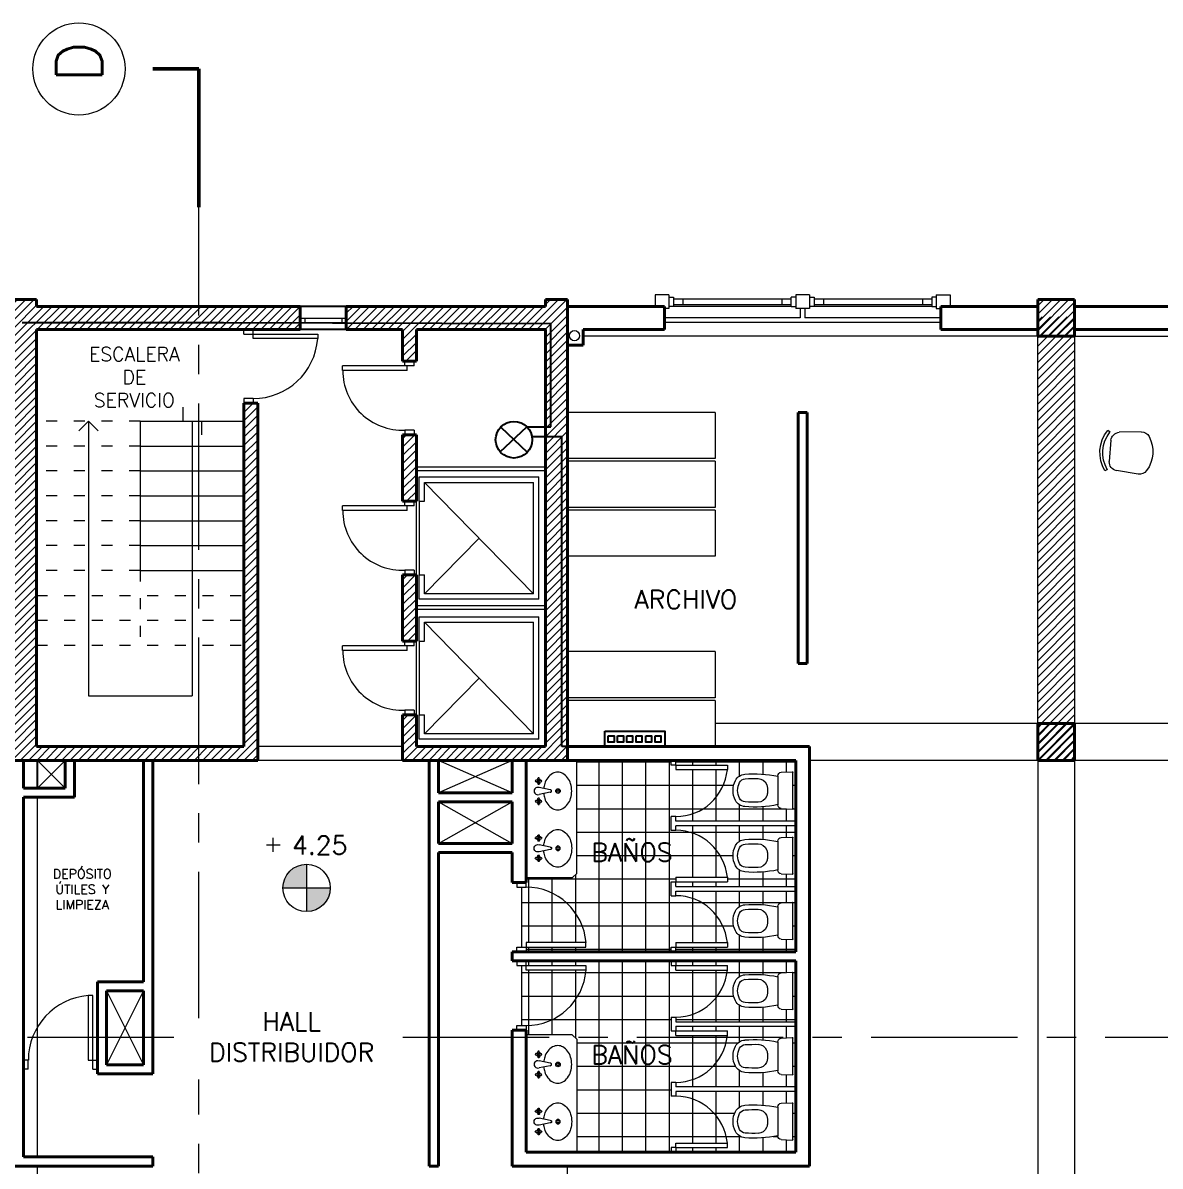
# Model space of a CAD drawing. Extents: x 1018 to 1366, y -109 to 186.
# Drawn here: x 1102.31 to 1114.64, y 119.02 to 131.42 of the extents above; entities that cross this region are included whole.
import ezdxf

# ---------------------------------------------------------------- set-up
doc = ezdxf.new("R2010")
doc.units = 0
doc.header["$LTSCALE"] = 0.5
doc.linetypes.add('ACAD_ISO03W100', pattern=[30, 12, -18])
doc.linetypes.add('CENTER', pattern=[50.8, 31.75, -6.35, 6.35, -6.35])
doc.layers.get('0').update_dxf_attribs({"linetype": 'CONTINUOUS'})
doc.layers.add('Cableado', color=100, linetype='CONTINUOUS')
for name, color, linetype, lineweight in [('Carpintería', 55, 'CONTINUOUS', 20), ('Detalles .05', 243, 'CONTINUOUS', 5), ('Detalles 01', 8, 'CONTINUOUS', 9), ('Equipamiento fijo', 31, 'CONTINUOUS', 13), ('Equipamiento movil', 33, 'CONTINUOUS', 9), ('Muros corte', 7, 'CONTINUOUS', 40), ('Muros vista', 253, 'CONTINUOUS', 25), ('Pisos', 252, 'CONTINUOUS', 18), ('Proyección', 4, 'ACAD_ISO03W100', 18), ('Punta 01', 6, 'CONTINUOUS', 9), ('Punta 015', 64, 'CONTINUOUS', 13), ('Punta 02', 11, 'CONTINUOUS', 20), ('Punta 05', 52, 'CONTINUOUS', 50), ('Tratamiento pisos', 251, 'CONTINUOUS', 9), ('Vidrios', 147, 'CONTINUOUS', 13)]:
    doc.layers.add(name, color=color, linetype=linetype, lineweight=lineweight)
doc.styles.add('Texto 1 mm', font='simplex.shx', dxfattribs={"height": 0.1})
doc.styles.add('Texto 1.5 mm', font='simplex.shx', dxfattribs={"height": 0.15})
doc.styles.add('Texto 2 mm', font='simplex.shx', dxfattribs={"height": 0.2})
doc.styles.add('Texto 5 mm', font='simplex.shx', dxfattribs={"height": 0.5})
pattern_1 = [(0, (-1.93138, 0.21057), (0, 0.254), []), (90, (-1.93138, 0.21057), (-0.254, 2e-17), [])]
pattern_2 = [(45, (-1.931384, 0.21057), (-0.0449012806, 0.0449012806), [])]
pattern_3 = [(45, (67.068616, 0.21057), (-0.0449012806, 0.0449012806), [])]

# ---------------------------------------------------------------- blocks, each defined once
blk = doc.blocks.new('Lavamanos')
at = {"layer": 'Equipamiento movil'}
for p, q in [((-0.015, -0.037), (-0.038, -0.156)), ((0.013, -0.037), (0.036, -0.156)), ((-0.118, -0.158), (-0.138, -0.154)), ((-0.118, -0.167), (-0.138, -0.171)), ((-0.114, -0.154), (-0.118, -0.133)), ((-0.114, -0.171), (-0.118, -0.192)), ((-0.105, -0.154), (-0.101, -0.133)), ((-0.105, -0.171), (-0.101, -0.192)), ((-0.101, -0.158), (-0.08, -0.154)), ((-0.101, -0.167), (-0.08, -0.171)), ((0.102, -0.158), (0.081, -0.154)), ((0.102, -0.167), (0.081, -0.171)), ((0.106, -0.154), (0.102, -0.133)), ((0.106, -0.171), (0.102, -0.192)), ((0.115, -0.154), (0.119, -0.133)), ((0.115, -0.171), (0.119, -0.192)), ((0.119, -0.158), (0.14, -0.154)), ((0.119, -0.167), (0.14, -0.171))]:
    blk.add_line(p, q, dxfattribs=at)
for centre, radius in [((-0.001, 0.048), 0.0249), ((-0.001, 0.048), 0.014), ((-0.109, -0.162), 0.00541), ((0.11, -0.162), 0.00541)]:
    blk.add_circle(centre, radius, dxfattribs=at)
for centre, radius, start, end in [((-0.047, 0.021), 0.164, 126.7285, 150.9639), ((-0.019, -0.016), 0.211, 107.1746, 126.7285), ((-0.001, -0.075), 0.272, 90, 107.1746), ((-0.001, -0.075), 0.272, 72.8254, 90), ((0.017, -0.016), 0.211, 53.2715, 72.8254), ((0.045, 0.021), 0.164, 29.0361, 53.2715), ((-0.09, 0.045), 0.115, 150.9639, 180), ((-0.09, 0.045), 0.115, 180, 209.0361), ((0.088, 0.045), 0.115, 0, 29.0361), ((0.088, 0.045), 0.115, 330.9639, 360), ((-0.047, 0.069), 0.164, 209.0361, 233.2715), ((-0.019, 0.106), 0.211, 233.2715, 252.8254), ((-0.001, 0.165), 0.272, 252.8254, 264.2829), ((-0.001, -0.035), 0.014, 352.3829, 187.2442), ((-0.001, 0.165), 0.272, 275.7171, 287.1746), ((0.017, 0.106), 0.211, 287.1746, 306.7285), ((0.045, 0.069), 0.164, 306.7285, 330.9639), ((-0.136, -0.163), 0.00882, 105.2781, 254.7219), ((-0.109, -0.162), 0.0226, 108.6122, 162.265), ((-0.109, -0.162), 0.0226, 198.6122, 252.265), ((-0.109, -0.136), 0.00882, 15.2781, 164.7219), ((-0.109, -0.162), 0.00976, 119.0054, 153.1041), ((-0.109, -0.162), 0.00976, 209.0054, 243.1041), ((-0.109, -0.189), 0.00882, 195.2781, 344.7219), ((-0.117, -0.163), 0.00254, 349.6493, 12.8593), ((-0.109, -0.155), 0.00254, 259.6493, 282.8593), ((-0.109, -0.17), 0.00254, 79.6493, 102.8593), ((-0.109, -0.162), 0.00976, 29.0054, 63.1041), ((-0.109, -0.162), 0.00976, 299.0054, 333.1041), ((-0.101, -0.162), 0.00254, 169.6493, 192.8593), ((-0.109, -0.162), 0.0226, 18.6122, 72.265), ((-0.109, -0.162), 0.0226, 288.6122, 342.265), ((-0.083, -0.162), 0.00882, 285.2781, 74.7219), ((-0.001, -0.171), 0.0398, 158.1761, 21.8239), ((0.084, -0.162), 0.00882, 105.2781, 254.7219), ((0.11, -0.162), 0.0226, 107.735, 161.3878), ((0.11, -0.162), 0.0226, 197.735, 251.3878), ((0.111, -0.136), 0.00882, 15.2781, 164.7219), ((0.11, -0.162), 0.00976, 116.8959, 150.9946), ((0.11, -0.162), 0.00976, 206.8959, 240.9946), ((0.11, -0.189), 0.00882, 195.2781, 344.7219), ((0.103, -0.162), 0.00254, 347.1407, 10.3507), ((0.111, -0.155), 0.00254, 257.1407, 280.3507), ((0.11, -0.17), 0.00254, 77.1407, 100.3507), ((0.11, -0.162), 0.00976, 26.8959, 60.9946), ((0.11, -0.162), 0.00976, 296.8959, 330.9946), ((0.118, -0.163), 0.00254, 167.1407, 190.3507), ((0.11, -0.162), 0.0226, 287.735, 341.3878), ((0.11, -0.162), 0.0226, 17.735, 71.3878), ((0.137, -0.163), 0.00882, 285.2781, 74.7219)]:
    blk.add_arc(centre, radius, start, end, dxfattribs=at)
blk = doc.blocks.new('inodoro')
at = {"layer": 'Equipamiento fijo'}
for p, q in [((-0.197, 0.127), (-0.202, 0.008)), ((-0.157, 0.165), (0.157, 0.165)), ((0.197, 0.127), (0.202, 0.008)), ((0.194, 0), (-0.194, 0))]:
    blk.add_line(p, q, dxfattribs=at)
for centre, radius, start, end in [((-0.051, 0.512), 0.125, 117.5857, 175.5072), ((0, 0.415), 0.235, 90, 117.5857), ((0, 0.415), 0.235, 62.4143, 90), ((0.051, 0.512), 0.125, 4.4928, 62.4143), ((1.09, 0.422), 1.27, 175.4777, 191.6858), ((1.095, 0.422), 1.224, 175.5072, 182.1425), ((-0.051, 0.512), 0.075, 117.5857, 175.5072), ((0, 0.415), 0.185, 90, 117.5857), ((0, 0.415), 0.185, 62.4143, 90), ((0.051, 0.512), 0.075, 4.4928, 62.4143), ((-1.095, 0.422), 1.224, 357.8575, 4.4928), ((-1.024, 0.418), 1.205, 347.8749, 4.9616), ((-0.028, 0.381), 0.101, 182.7072, 247.2321), ((0.028, 0.381), 0.101, 292.7679, 357.2928), ((-0.014, 0.396), 0.12, 243.7978, 262.0389), ((0, 0.483), 0.208, 261.594, 278.406), ((0.014, 0.396), 0.12, 277.9611, 296.2022), ((-0.157, 0.125), 0.04, 90, 177.3974), ((0.157, 0.125), 0.04, 2.6026, 90), ((-0.194, 0.008), 0.00803, 177.6578, 269.7397), ((0.195, 0.007), 0.00742, 265.6488, 0.2402), ((0.194, 0.008), 0.008, 355.889, 2.6026)]:
    blk.add_arc(centre, radius, start, end, dxfattribs=at)
blk = doc.blocks.new('silla compu')
for p, q in [((-0.198, 0.131), (-0.215, -0.107)), ((0.255, 0.058), (0.197, -0.173)), ((-0.225, -0.207), (-0.247, -0.23)), ((0.092, -0.242), (-0.137, -0.206)), ((0.175, -0.271), (0.188, -0.3))]:
    blk.add_line(p, q)
for centre, radius, start, end in [((-0.105, 0.124), 0.0936, 112.4967, 175.8734), ((-0.005, -0.116), 0.354, 49.3107, 112.4967), ((0.175, 0.085), 0.0838, 341.6928, 53.5518), ((-0.122, -0.113), 0.0936, 175.8734, 260.9037), ((0.022, 0.055), 0.392, 226.6455, 295.1618), ((0.022, 0.055), 0.361, 226.6972, 295.1102), ((0.098, -0.138), 0.105, 266.1879, 340.6498)]:
    blk.add_arc(centre, radius, start, end)

msp = doc.modelspace()

# ---------------------------------------------------------------- hatches: boundary and pattern name
at = {"layer": 'Detalles 01'}
h = msp.add_hatch(dxfattribs=at)
h.set_pattern_fill('ANSI31,_O', color=256, scale=0.02)
h.set_pattern_definition(pattern_2)
h.paths.add_polyline_path([(1104.214, 128.091), (1104.214, 128.341), (1102.454, 128.341), (1102.454, 128.416), (1102.214, 128.416), (1102.214, 123.416), (1104.214, 123.416), (1104.214, 123.566), (1102.454, 123.566), (1102.454, 128.091)])
h.paths.add_polyline_path([(1104.214, 128.341), (1104.214, 128.091), (1105.314, 128.091), (1105.314, 128.341)])
h.paths.add_polyline_path([(1104.704, 123.566), (1104.214, 123.566), (1104.214, 123.416), (1104.854, 123.416), (1104.854, 127.291), (1104.704, 127.291)])
h = msp.add_hatch(dxfattribs=at)
h.set_pattern_fill('ANSI31', color=256, scale=0.02, style=0)
h.set_pattern_definition(pattern_3)
h.paths.add_polyline_path([(1108.214, 128.416), (1107.974, 128.416), (1107.974, 128.341), (1105.814, 128.341), (1105.814, 128.091), (1106.424, 128.091), (1106.424, 127.747), (1106.574, 127.747), (1106.574, 128.091), (1107.974, 128.091), (1107.974, 123.566), (1106.574, 123.566), (1106.574, 123.91), (1106.424, 123.91), (1106.424, 123.416), (1108.214, 123.416)])
h.paths.add_polyline_path([(1106.574, 126.947), (1106.424, 126.947), (1106.424, 126.228), (1106.574, 126.228)], flags=17)
h = msp.add_hatch(dxfattribs=at)
h.set_pattern_fill('ANSI31', color=256, scale=0.02, style=0)
h.set_pattern_definition(pattern_2)
h.paths.add_polyline_path([(1113.314, 128.016), (1113.714, 128.016), (1113.714, 128.416), (1113.314, 128.416)])
h = msp.add_hatch(dxfattribs=at)
h.set_pattern_fill('ANSI31', color=256, scale=0.02, style=0)
h.set_pattern_definition([(45, (20.138615, 0.02245), (-0.0449012806, 0.0449012806), [])])
h.paths.add_polyline_path([(1113.714, 128.228), (1113.314, 128.228), (1113.314, 123.416), (1113.714, 123.416)])
h = msp.add_hatch(dxfattribs=at)
h.set_pattern_fill('ANSI31', color=256, scale=0.02, style=0)
h.set_pattern_definition(pattern_3)
h.paths.add_polyline_path([(1106.574, 125.428), (1106.424, 125.428), (1106.424, 124.71), (1106.574, 124.71)])
h = msp.add_hatch(dxfattribs=at)
h.set_pattern_fill('ANSI31', color=256, scale=0.02, style=0)
h.set_pattern_definition(pattern_2)
h.paths.add_polyline_path([(1113.714, 123.416), (1113.714, 123.816), (1113.314, 123.816), (1113.314, 123.416)])
at = {"layer": 'Tratamiento pisos'}
h = msp.add_hatch(dxfattribs=at)
h.set_pattern_fill('NET,_O', color=256, scale=0.08)
h.set_pattern_definition(pattern_1)
h.paths.add_polyline_path([(1109.389, 122.657), (1109.339, 122.657), (1109.339, 122.807), (1109.389, 122.807, 0.385126), (1109.948, 123.316), (1109.389, 123.316), (1109.389, 123.366), (1109.339, 123.366), (1109.339, 123.416), (1108.314, 123.416), (1108.314, 122.191), (1108.264, 122.141), (1107.764, 122.141), (1107.764, 122.091), (1107.764, 122.041, -0.389604), (1108.414, 121.441), (1108.414, 121.391), (1107.764, 121.391), (1107.764, 121.341), (1109.339, 121.341), (1109.339, 121.391), (1109.389, 121.391), (1109.389, 121.441), (1109.948, 121.441, 0.385126), (1109.389, 121.949), (1109.339, 121.949), (1109.339, 122.099), (1109.389, 122.099), (1109.389, 122.149), (1109.948, 122.149, 0.385295)])
h.paths.add_polyline_path([(1107.764, 122.041), (1107.714, 122.041), (1107.714, 121.391), (1107.764, 121.391), (1107.764, 121.441), (1108.414, 121.441, 0.389604)])
h.paths.add_polyline_path([(1108.414, 121.141), (1107.764, 121.141), (1107.764, 121.191), (1107.714, 121.191), (1107.714, 120.541), (1107.764, 120.541, 0.389604)])
h.paths.add_polyline_path([(1109.948, 121.141), (1109.389, 121.141), (1109.389, 121.191), (1109.339, 121.191), (1109.339, 121.241), (1107.764, 121.241), (1107.764, 121.191), (1108.414, 121.191), (1108.414, 121.141, -0.389604), (1107.764, 120.541), (1107.764, 120.491), (1107.764, 120.441), (1108.264, 120.441), (1108.289, 120.416), (1109.946, 120.416, 0.00745), (1109.948, 120.432), (1109.389, 120.432), (1109.389, 120.482), (1109.339, 120.482), (1109.339, 120.632), (1109.389, 120.632, 0.385126)])
h.paths.add_polyline_path([(1109.946, 120.416), (1108.289, 120.416), (1108.314, 120.391), (1108.314, 119.166), (1109.339, 119.166), (1109.339, 119.216), (1109.389, 119.216), (1109.389, 119.266), (1109.948, 119.266, 0.385126), (1109.389, 119.774), (1109.339, 119.774), (1109.339, 119.924), (1109.389, 119.924, 0.376763)])
h = msp.add_hatch(dxfattribs=at)
h.set_pattern_fill('NET,_O', color=256, scale=0.08)
h.set_pattern_definition(pattern_1)
h.paths.add_polyline_path([(1110.689, 123.416), (1109.389, 123.416), (1109.389, 123.366), (1109.948, 123.366), (1109.948, 123.316, -0.385126), (1109.389, 122.807), (1109.389, 122.757), (1110.689, 122.757)])
h.paths.add_polyline_path([(1110.036, 122.982, -0.12095), (1110.009, 123.091, -0.12095), (1110.036, 123.2, -0.258252), (1110.137, 123.267, -0.070839), (1110.494, 123.245), (1110.494, 123.248, -0.400971), (1110.532, 123.288), (1110.651, 123.293, -0.430271), (1110.659, 123.285), (1110.659, 122.897, -0.437884), (1110.652, 122.889, -0.029302), (1110.651, 122.889), (1110.532, 122.895, -0.400971), (1110.494, 122.934), (1110.494, 122.938, -0.074693), (1110.137, 122.916, -0.258252)], flags=16)
h.paths.add_polyline_path([(1110.08, 123.005, -0.12095), (1110.059, 123.091, -0.12095), (1110.08, 123.177, -0.258252), (1110.141, 123.217, -0.028516), (1110.28, 123.22, -0.295056), (1110.371, 123.158, -0.07976), (1110.382, 123.122, -0.073488), (1110.382, 123.061, -0.07976), (1110.371, 123.024, -0.295056), (1110.28, 122.962, -0.028516), (1110.141, 122.965, -0.258252)], flags=0)
h = msp.add_hatch(dxfattribs=at)
h.set_pattern_fill('NET,_O', color=256, scale=0.08)
h.set_pattern_definition(pattern_1)
h.paths.add_polyline_path([(1110.689, 122.707), (1109.389, 122.707), (1109.389, 122.657, -0.385126), (1109.948, 122.149), (1109.948, 122.099), (1109.389, 122.099), (1109.389, 122.049), (1110.689, 122.049)])
h.paths.add_polyline_path([(1110.036, 122.492, -0.258252), (1110.137, 122.559, -0.070839), (1110.494, 122.536), (1110.494, 122.54, -0.400971), (1110.532, 122.58), (1110.651, 122.585, -0.430271), (1110.659, 122.577), (1110.659, 122.189, -0.437884), (1110.652, 122.181, -0.029302), (1110.651, 122.181), (1110.532, 122.186, -0.400971), (1110.494, 122.226), (1110.494, 122.23, -0.074693), (1110.137, 122.207, -0.258252), (1110.036, 122.274, -0.12095), (1110.009, 122.383, -0.12095)], flags=16)
h.paths.add_polyline_path([(1110.08, 122.469, -0.258252), (1110.141, 122.509, -0.028516), (1110.28, 122.512, -0.295056), (1110.371, 122.45, -0.07976), (1110.382, 122.413, -0.073488), (1110.382, 122.353, -0.07976), (1110.371, 122.316, -0.295056), (1110.28, 122.254, -0.028516), (1110.141, 122.257, -0.258252), (1110.08, 122.297, -0.12095), (1110.059, 122.383, -0.12095)], flags=0)
h = msp.add_hatch(dxfattribs=at)
h.set_pattern_fill('NET,_O', color=256, scale=0.08)
h.set_pattern_definition(pattern_1)
h.paths.add_polyline_path([(1110.689, 121.999), (1109.389, 121.999), (1109.389, 121.949, -0.385126), (1109.948, 121.441), (1109.948, 121.391), (1109.389, 121.391), (1109.389, 121.341), (1110.689, 121.341)])
h.paths.add_polyline_path([(1110.137, 121.85, -0.070839), (1110.494, 121.828), (1110.494, 121.831, -0.400971), (1110.532, 121.871), (1110.651, 121.877, -0.430271), (1110.659, 121.869), (1110.659, 121.48, -0.437884), (1110.652, 121.472, -0.029302), (1110.651, 121.472), (1110.532, 121.478, -0.400971), (1110.494, 121.518), (1110.494, 121.521, -0.074693), (1110.137, 121.499, -0.258252), (1110.036, 121.566, -0.12095), (1110.009, 121.675, -0.12095), (1110.036, 121.784, -0.258252)], flags=16)
h.paths.add_polyline_path([(1110.141, 121.8, -0.028516), (1110.28, 121.803, -0.295056), (1110.371, 121.741, -0.07976), (1110.382, 121.705, -0.073488), (1110.382, 121.644, -0.07976), (1110.371, 121.608, -0.295056), (1110.28, 121.546, -0.028516), (1110.141, 121.549, -0.258252), (1110.08, 121.589, -0.12095), (1110.059, 121.675, -0.12095), (1110.08, 121.76, -0.258252)], flags=0)
h = msp.add_hatch(dxfattribs=at)
h.set_pattern_fill('NET,_O', color=256, scale=0.08)
h.set_pattern_definition(pattern_1)
h.paths.add_polyline_path([(1110.689, 121.241), (1109.389, 121.241), (1109.389, 121.191), (1109.948, 121.191), (1109.948, 121.141, -0.385126), (1109.389, 120.632), (1109.389, 120.582), (1110.689, 120.582)])
h.paths.add_polyline_path([(1110.137, 121.092, -0.070839), (1110.494, 121.07), (1110.494, 121.073, -0.400971), (1110.532, 121.113), (1110.651, 121.118, -0.430271), (1110.659, 121.11), (1110.659, 120.722, -0.437884), (1110.652, 120.714, -0.029302), (1110.651, 120.714), (1110.532, 120.72, -0.400971), (1110.494, 120.759), (1110.494, 120.763, -0.074693), (1110.137, 120.741, -0.258252), (1110.036, 120.807, -0.12095), (1110.009, 120.916, -0.12095), (1110.036, 121.025, -0.258252)], flags=16)
h.paths.add_polyline_path([(1110.141, 121.042, -0.028516), (1110.28, 121.045, -0.295056), (1110.371, 120.983, -0.07976), (1110.382, 120.947, -0.073488), (1110.382, 120.886, -0.07976), (1110.371, 120.849, -0.295056), (1110.28, 120.787, -0.028516), (1110.141, 120.79, -0.258252), (1110.08, 120.83, -0.12095), (1110.059, 120.916, -0.12095), (1110.08, 121.002, -0.258252)], flags=0)
h = msp.add_hatch(dxfattribs=at)
h.set_pattern_fill('NET,_O', color=256, scale=0.08)
h.set_pattern_definition(pattern_1)
h.paths.add_polyline_path([(1110.689, 120.416), (1109.946, 120.416, -0.376596), (1109.389, 119.924), (1109.389, 119.874), (1110.689, 119.874)])
h.paths.add_polyline_path([(1110.036, 120.099, -0.12095), (1110.009, 120.208, -0.12095), (1110.036, 120.317, -0.258252), (1110.137, 120.384, -0.070839), (1110.494, 120.361), (1110.494, 120.365, -0.400971), (1110.532, 120.405), (1110.651, 120.41, -0.430271), (1110.659, 120.402), (1110.659, 120.014, -0.437884), (1110.652, 120.006, -0.029302), (1110.651, 120.006), (1110.532, 120.011, -0.400971), (1110.494, 120.051), (1110.494, 120.055, -0.074693), (1110.137, 120.032, -0.258252)], flags=16)
h.paths.add_polyline_path([(1110.08, 120.122, -0.12095), (1110.059, 120.208, -0.12095), (1110.08, 120.294, -0.258252), (1110.141, 120.334, -0.028516), (1110.28, 120.337, -0.295056), (1110.371, 120.275, -0.07976), (1110.382, 120.238, -0.073488), (1110.382, 120.178, -0.07976), (1110.371, 120.141, -0.295056), (1110.28, 120.079, -0.028516), (1110.141, 120.082, -0.258252)], flags=0)
h.paths.add_polyline_path([(1110.689, 120.532), (1109.389, 120.532), (1109.389, 120.482), (1109.948, 120.482), (1109.948, 120.432, -0.00745), (1109.946, 120.416), (1110.689, 120.416)])
h = msp.add_hatch(dxfattribs=at)
h.set_pattern_fill('NET,_O', color=256, scale=0.08)
h.set_pattern_definition(pattern_1)
h.paths.add_polyline_path([(1110.689, 119.824), (1109.389, 119.824), (1109.389, 119.774, -0.385126), (1109.948, 119.266), (1109.948, 119.216), (1109.389, 119.216), (1109.389, 119.166), (1110.689, 119.166)])
h.paths.add_polyline_path([(1110.137, 119.675, -0.070839), (1110.494, 119.653), (1110.494, 119.656, -0.400971), (1110.532, 119.696), (1110.651, 119.702, -0.430271), (1110.659, 119.694), (1110.659, 119.305, -0.437884), (1110.652, 119.297, -0.029302), (1110.651, 119.297), (1110.532, 119.303, -0.400971), (1110.494, 119.343), (1110.494, 119.346, -0.074693), (1110.137, 119.324, -0.258252), (1110.036, 119.391, -0.12095), (1110.009, 119.5, -0.12095), (1110.036, 119.609, -0.258252)], flags=16)
h.paths.add_polyline_path([(1110.141, 119.625, -0.028516), (1110.28, 119.628, -0.295056), (1110.371, 119.566, -0.07976), (1110.382, 119.53, -0.073488), (1110.382, 119.469, -0.07976), (1110.371, 119.433, -0.295056), (1110.28, 119.371, -0.028516), (1110.141, 119.374, -0.258252), (1110.08, 119.414, -0.12095), (1110.059, 119.5, -0.12095), (1110.08, 119.585, -0.258252)], flags=0)
at = {"layer": 'Vidrios', "linetype": 'Continuous'}
h = msp.add_hatch(color=256, dxfattribs=at)
h.paths.add_polyline_path([(1105.383, 122.289, 0.414214), (1105.126, 122.033), (1105.383, 122.033)])
h.paths.add_polyline_path([(1105.639, 122.033), (1105.383, 122.033), (1105.383, 121.776, 0.414214)])

# ---------------------------------------------------------------- linework, layer by layer
at = {"layer": 'Cableado'}
for p, q in [((1104.483, 128.161), (1102.297, 128.161)), ((1108.034, 128.153), (1104.483, 128.161)), ((1108.034, 127.091), (1108.034, 128.153)), ((1107.484, 126.763), (1107.773, 127.033)), ((1107.489, 127.03), (1107.775, 126.758)), ((1107.773, 127.033), (1108.034, 127.033)), ((1108.034, 127.033), (1108.034, 127.091)), ((1108.151, 126.927), (1107.827, 126.927)), ((1108.151, 125.903), (1108.151, 126.927)), ((1108.151, 124.377), (1108.151, 125.903)), ((1108.151, 123.566), (1108.151, 124.377)), ((1108.617, 123.566), (1108.151, 123.566))]:
    msp.add_line(p, q, dxfattribs=at)
for points in [[(1108.617, 123.735), (1109.271, 123.735), (1109.271, 123.566), (1108.617, 123.566)], [(1108.656, 123.684), (1108.72, 123.684), (1108.72, 123.614), (1108.656, 123.614)], [(1108.757, 123.684), (1108.821, 123.684), (1108.821, 123.614), (1108.757, 123.614)], [(1108.856, 123.684), (1108.919, 123.684), (1108.919, 123.614), (1108.856, 123.614)], [(1108.957, 123.684), (1109.02, 123.684), (1109.02, 123.614), (1108.957, 123.614)], [(1109.062, 123.684), (1109.126, 123.684), (1109.126, 123.614), (1109.062, 123.614)], [(1109.163, 123.684), (1109.227, 123.684), (1109.227, 123.614), (1109.163, 123.614)]]:
    msp.add_lwpolyline(points, close=True, dxfattribs=at)
msp.add_circle((1107.632, 126.894), 0.198, dxfattribs=at)
at = {"layer": 'Carpintería'}
for p, q in [((1109.314, 128.466), (1109.164, 128.466)), ((1109.164, 128.466), (1109.164, 128.341)), ((1109.314, 128.466), (1109.314, 128.316)), ((1110.839, 128.466), (1110.689, 128.466)), ((1110.689, 128.466), (1110.689, 128.316)), ((1110.839, 128.466), (1110.839, 128.316)), ((1112.214, 128.466), (1112.214, 128.316)), ((1112.214, 128.466), (1112.364, 128.466)), ((1112.364, 128.466), (1112.364, 128.341)), ((1109.314, 128.441), (1109.364, 128.441)), ((1109.364, 128.341), (1109.314, 128.341)), ((1109.364, 128.441), (1109.364, 128.341)), ((1109.364, 128.421), (1110.639, 128.421)), ((1109.364, 128.361), (1110.639, 128.361)), ((1109.464, 128.421), (1109.464, 128.361)), ((1110.539, 128.421), (1110.539, 128.361)), ((1110.689, 128.441), (1110.639, 128.441)), ((1110.639, 128.341), (1110.639, 128.441)), ((1110.639, 128.341), (1110.689, 128.341)), ((1110.839, 128.441), (1110.889, 128.441)), ((1110.889, 128.341), (1110.839, 128.341)), ((1110.889, 128.441), (1110.889, 128.341)), ((1110.889, 128.421), (1112.164, 128.421)), ((1110.889, 128.361), (1112.164, 128.361)), ((1110.989, 128.421), (1110.989, 128.361)), ((1112.064, 128.421), (1112.064, 128.361)), ((1112.164, 128.441), (1112.164, 128.341)), ((1112.214, 128.441), (1112.164, 128.441)), ((1112.164, 128.341), (1112.214, 128.341)), ((1109.314, 128.316), (1109.264, 128.316)), ((1110.839, 128.316), (1110.689, 128.316)), ((1112.214, 128.316), (1112.264, 128.316)), ((1105.814, 128.211), (1105.314, 128.211)), ((1105.814, 128.161), (1105.314, 128.161)), ((1105.364, 128.211), (1105.364, 128.161)), ((1105.764, 128.211), (1105.764, 128.161)), ((1104.704, 128.041), (1104.704, 128.091)), ((1104.704, 128.041), (1104.804, 128.041)), ((1104.804, 128.041), (1104.804, 128.091)), ((1104.804, 128.041), (1105.504, 128.041)), ((1104.804, 127.991), (1104.804, 128.041)), ((1105.504, 127.991), (1104.804, 127.991)), ((1105.504, 128.041), (1105.504, 127.991)), ((1106.449, 127.697), (1106.449, 127.747)), ((1106.549, 127.697), (1106.549, 127.747)), ((1106.474, 127.697), (1105.774, 127.697)), ((1105.774, 127.647), (1105.774, 127.697)), ((1106.474, 127.647), (1105.774, 127.647)), ((1106.549, 127.697), (1106.449, 127.697)), ((1106.474, 127.647), (1106.474, 127.697)), ((1104.804, 127.341), (1104.704, 127.341)), ((1104.704, 127.341), (1104.704, 127.291)), ((1104.804, 127.341), (1104.804, 127.291)), ((1106.549, 126.997), (1106.449, 126.997)), ((1106.449, 126.997), (1106.449, 126.947)), ((1106.549, 126.997), (1106.549, 126.947)), ((1106.604, 126.492), (1107.904, 126.492)), ((1106.604, 126.228), (1106.604, 126.492)), ((1107.904, 125.164), (1107.904, 126.492)), ((1106.664, 126.432), (1107.844, 126.432)), ((1106.664, 126.228), (1106.664, 126.432)), ((1107.844, 125.224), (1107.844, 126.432)), ((1106.474, 126.178), (1105.774, 126.178)), ((1105.774, 126.128), (1105.774, 126.178)), ((1106.474, 126.128), (1105.774, 126.128)), ((1106.449, 126.178), (1106.449, 126.228)), ((1106.549, 126.178), (1106.449, 126.178)), ((1106.474, 126.128), (1106.474, 126.178)), ((1106.549, 126.178), (1106.549, 126.228)), ((1106.604, 126.228), (1106.664, 126.228)), ((1106.549, 125.478), (1106.449, 125.478)), ((1106.449, 125.478), (1106.449, 125.428)), ((1106.549, 125.478), (1106.549, 125.428)), ((1106.604, 125.164), (1106.604, 125.428)), ((1106.604, 125.428), (1106.664, 125.428)), ((1106.664, 125.224), (1106.664, 125.428)), ((1107.904, 125.164), (1106.604, 125.164)), ((1107.844, 125.224), (1106.664, 125.224)), ((1106.604, 124.974), (1107.904, 124.974)), ((1106.604, 124.71), (1106.604, 124.974)), ((1106.664, 124.914), (1107.844, 124.914)), ((1106.664, 124.71), (1106.664, 124.914)), ((1107.844, 123.706), (1107.844, 124.914)), ((1107.904, 123.646), (1107.904, 124.974)), ((1106.474, 124.66), (1105.774, 124.66)), ((1105.774, 124.61), (1105.774, 124.66)), ((1106.449, 124.66), (1106.449, 124.71)), ((1106.549, 124.66), (1106.449, 124.66)), ((1106.474, 124.61), (1106.474, 124.66)), ((1106.549, 124.66), (1106.549, 124.71)), ((1106.604, 124.71), (1106.664, 124.71)), ((1106.474, 124.61), (1105.774, 124.61)), ((1106.549, 123.96), (1106.449, 123.96)), ((1106.449, 123.96), (1106.449, 123.91)), ((1106.549, 123.96), (1106.549, 123.91)), ((1106.604, 123.646), (1106.604, 123.91)), ((1106.604, 123.91), (1106.664, 123.91)), ((1106.664, 123.706), (1106.664, 123.91)), ((1107.904, 123.646), (1106.604, 123.646)), ((1107.844, 123.706), (1106.664, 123.706)), ((1109.339, 123.366), (1109.339, 123.416)), ((1109.389, 123.366), (1109.389, 123.416)), ((1109.389, 123.366), (1109.339, 123.366)), ((1109.389, 123.366), (1109.948, 123.366)), ((1109.389, 123.366), (1109.389, 123.316)), ((1109.389, 123.316), (1109.948, 123.316)), ((1109.948, 123.366), (1109.948, 123.316)), ((1109.389, 122.807), (1109.339, 122.807)), ((1109.339, 122.657), (1109.339, 122.807)), ((1109.389, 122.757), (1109.389, 122.807)), ((1109.389, 122.657), (1109.339, 122.657)), ((1110.689, 122.757), (1109.389, 122.757)), ((1110.689, 122.707), (1109.389, 122.707)), ((1109.389, 122.657), (1109.389, 122.707)), ((1109.389, 122.149), (1109.948, 122.149)), ((1109.389, 122.149), (1109.389, 122.099)), ((1109.948, 122.149), (1109.948, 122.099)), ((1107.664, 122.091), (1107.664, 122.041)), ((1107.664, 122.041), (1107.764, 122.041)), ((1107.764, 122.041), (1107.764, 122.091)), ((1109.339, 122.099), (1109.389, 122.099)), ((1109.339, 121.949), (1109.339, 122.099)), ((1109.389, 122.049), (1109.389, 122.099)), ((1109.389, 122.099), (1109.948, 122.099)), ((1109.389, 122.049), (1110.689, 122.049)), ((1109.339, 121.949), (1109.389, 121.949)), ((1109.389, 121.999), (1110.689, 121.999)), ((1109.389, 121.949), (1109.389, 121.999)), ((1108.414, 121.441), (1107.764, 121.441)), ((1107.764, 121.441), (1107.764, 121.391)), ((1108.414, 121.391), (1108.414, 121.441)), ((1109.389, 121.441), (1109.948, 121.441)), ((1109.389, 121.441), (1109.389, 121.391)), ((1109.948, 121.441), (1109.948, 121.391)), ((1107.664, 121.391), (1107.764, 121.391)), ((1107.664, 121.341), (1107.664, 121.391)), ((1107.764, 121.391), (1107.764, 121.341)), ((1107.764, 121.391), (1108.414, 121.391)), ((1109.339, 121.341), (1109.339, 121.391)), ((1109.339, 121.391), (1109.389, 121.391)), ((1109.389, 121.341), (1109.389, 121.391)), ((1109.389, 121.391), (1109.948, 121.391)), ((1107.664, 121.241), (1107.664, 121.191)), ((1107.664, 121.191), (1107.764, 121.191)), ((1107.764, 121.191), (1107.764, 121.241)), ((1107.764, 121.191), (1108.414, 121.191)), ((1107.764, 121.141), (1107.764, 121.191)), ((1108.414, 121.191), (1108.414, 121.141)), ((1109.339, 121.241), (1109.339, 121.191)), ((1109.339, 121.191), (1109.389, 121.191)), ((1109.389, 121.241), (1109.389, 121.191)), ((1109.389, 121.191), (1109.948, 121.191)), ((1109.389, 121.141), (1109.389, 121.191)), ((1109.948, 121.141), (1109.948, 121.191)), ((1108.414, 121.141), (1107.764, 121.141)), ((1109.389, 121.141), (1109.948, 121.141)), ((1103.064, 120.866), (1103.014, 120.866)), ((1103.014, 120.866), (1103.014, 120.166)), ((1103.064, 120.166), (1103.064, 120.866)), ((1107.664, 120.541), (1107.764, 120.541)), ((1107.664, 120.491), (1107.664, 120.541)), ((1107.764, 120.541), (1107.764, 120.491)), ((1109.339, 120.632), (1109.389, 120.632)), ((1109.339, 120.632), (1109.339, 120.482)), ((1109.389, 120.632), (1109.389, 120.582)), ((1109.389, 120.582), (1110.689, 120.582)), ((1109.389, 120.532), (1110.689, 120.532)), ((1109.389, 120.532), (1109.389, 120.482)), ((1109.339, 120.482), (1109.389, 120.482)), ((1109.389, 120.482), (1109.948, 120.482)), ((1109.389, 120.432), (1109.389, 120.482)), ((1109.389, 120.432), (1109.948, 120.432)), ((1109.948, 120.432), (1109.948, 120.482)), ((1102.364, 120.166), (1102.314, 120.166)), ((1102.364, 120.066), (1102.364, 120.166)), ((1103.014, 120.166), (1103.064, 120.166)), ((1103.064, 120.066), (1103.064, 120.166)), ((1103.064, 120.166), (1103.114, 120.166)), ((1102.364, 120.066), (1102.314, 120.066)), ((1103.064, 120.066), (1103.114, 120.066)), ((1109.389, 119.924), (1109.339, 119.924)), ((1109.339, 119.924), (1109.339, 119.774)), ((1109.389, 119.924), (1109.389, 119.874)), ((1110.689, 119.874), (1109.389, 119.874)), ((1110.689, 119.824), (1109.389, 119.824)), ((1109.389, 119.824), (1109.389, 119.774)), ((1109.389, 119.774), (1109.339, 119.774)), ((1109.389, 119.216), (1109.339, 119.216)), ((1109.339, 119.216), (1109.339, 119.166)), ((1109.389, 119.266), (1109.948, 119.266)), ((1109.389, 119.216), (1109.389, 119.266)), ((1109.389, 119.216), (1109.389, 119.166)), ((1109.389, 119.216), (1109.948, 119.216)), ((1109.948, 119.216), (1109.948, 119.266))]:
    msp.add_line(p, q, dxfattribs=at)
at = {"layer": 'Detalles .05', "color": 7}
for p, q in [((1106.574, 126.602), (1107.974, 126.602)), ((1106.574, 126.562), (1107.974, 126.562))]:
    msp.add_line(p, q, dxfattribs=at)
at = {"layer": 'Detalles .05'}
for p, q in [((1107.974, 125.094), (1106.574, 125.094)), ((1107.974, 125.054), (1106.574, 125.054))]:
    msp.add_line(p, q, dxfattribs=at)
at = {"layer": 'Detalles 01', "linetype": 'CENTER', "ltscale": 0.1}
for p, q in [((1104.214, 120.62), (1104.214, 129.416)), ((1097.275, 120.416), (1104.041, 120.416)), ((1106.427, 120.416), (1116.176, 120.416)), ((1104.214, 109.416), (1104.214, 119.954))]:
    msp.add_line(p, q, dxfattribs=at)
at = {"layer": 'Detalles 01'}
for p, q in [((1110.639, 128.341), (1109.364, 128.341)), ((1112.164, 128.341), (1110.889, 128.341)), ((1110.739, 128.316), (1110.739, 128.216)), ((1110.789, 128.316), (1110.789, 128.216)), ((1110.739, 128.216), (1109.264, 128.216)), ((1112.264, 128.166), (1109.264, 128.166)), ((1112.264, 128.216), (1110.789, 128.216)), ((1104.042, 127.246), (1104.042, 127.096)), ((1102.911, 126.99), (1103.017, 127.096)), ((1103.017, 127.096), (1103.017, 124.116)), ((1103.123, 126.99), (1103.017, 127.096)), ((1104.142, 127.096), (1104.142, 124.116)), ((1104.242, 127.096), (1104.242, 126.946)), ((1106.664, 126.432), (1107.844, 125.224)), ((1106.604, 126.228), (1106.604, 125.428)), ((1107.254, 125.828), (1106.664, 125.224)), ((1106.664, 124.914), (1107.844, 123.706)), ((1106.604, 124.71), (1106.604, 123.91)), ((1107.254, 124.31), (1106.664, 123.706)), ((1103.017, 124.116), (1104.142, 124.116))]:
    msp.add_line(p, q, dxfattribs=at)
msp.add_circle((1108.29, 128.023), 0.055, dxfattribs=at)
for centre, radius, start, end in [((1104.803, 128.044), 0.703, 270.1171, 355.6407), ((1106.425, 127.647), 0.65, 180, 272.1618), ((1106.425, 126.128), 0.65, 180, 272.1618), ((1106.425, 124.61), 0.65, 180, 272.1618), ((1109.387, 123.37), 0.563, 270.1902, 354.4422), ((1109.387, 122.095), 0.563, 5.5578, 89.8098), ((1107.763, 121.387), 0.654, 4.7184, 89.8628), ((1109.387, 121.386), 0.563, 5.5578, 89.8098), ((1107.763, 121.194), 0.654, 270.1372, 355.2816), ((1109.387, 121.195), 0.563, 270.1902, 354.4422), ((1103.068, 120.164), 0.703, 94.3593, 179.8829), ((1109.387, 120.487), 0.563, 270.1902, 354.4422), ((1109.387, 119.211), 0.563, 5.5578, 89.8098)]:
    msp.add_arc(centre, radius, start, end, dxfattribs=at)
at = {"layer": 'Equipamiento fijo'}
for p, q in [((1109.814, 127.191), (1108.214, 127.191)), ((1109.814, 127.191), (1109.814, 126.691)), ((1109.814, 126.691), (1108.214, 126.691)), ((1109.814, 126.661), (1108.214, 126.661)), ((1109.814, 126.661), (1109.814, 126.161)), ((1109.814, 126.161), (1108.214, 126.161)), ((1109.814, 126.131), (1108.214, 126.131)), ((1109.814, 126.131), (1109.814, 125.631)), ((1109.814, 125.631), (1108.214, 125.631)), ((1109.814, 124.596), (1108.214, 124.596)), ((1109.814, 124.596), (1109.814, 124.096)), ((1109.814, 124.096), (1108.214, 124.096)), ((1109.814, 124.066), (1108.214, 124.066)), ((1109.814, 124.066), (1109.814, 123.566)), ((1108.314, 122.191), (1108.314, 123.416)), ((1108.264, 122.141), (1107.764, 122.141)), ((1108.264, 122.141), (1108.314, 122.191)), ((1108.264, 120.441), (1107.764, 120.441)), ((1108.264, 120.441), (1108.314, 120.391)), ((1108.314, 120.391), (1108.314, 119.166))]:
    msp.add_line(p, q, dxfattribs=at)
at = {"layer": 'Muros corte'}
for p, q in [((1102.214, 128.416), (1102.454, 128.416)), ((1102.454, 128.416), (1102.454, 128.341)), ((1102.454, 128.341), (1105.314, 128.341)), ((1105.314, 128.341), (1105.314, 128.091)), ((1105.814, 128.341), (1105.814, 128.091)), ((1105.814, 128.341), (1107.974, 128.341)), ((1108.214, 128.416), (1107.974, 128.416)), ((1107.974, 128.341), (1107.974, 128.416)), ((1108.214, 128.416), (1108.214, 123.416)), ((1109.264, 128.341), (1108.214, 128.341)), ((1109.264, 128.341), (1109.264, 128.091)), ((1113.314, 128.341), (1112.264, 128.341)), ((1112.264, 128.341), (1112.264, 128.091)), ((1113.714, 128.416), (1113.314, 128.416)), ((1113.314, 128.416), (1113.314, 128.016)), ((1113.714, 128.416), (1113.714, 128.016)), ((1114.814, 128.341), (1113.714, 128.341)), ((1102.454, 128.091), (1105.314, 128.091)), ((1102.454, 128.091), (1102.454, 123.566)), ((1105.814, 128.091), (1106.424, 128.091)), ((1106.424, 127.747), (1106.424, 128.091)), ((1106.574, 128.091), (1107.974, 128.091)), ((1106.574, 127.747), (1106.574, 128.091)), ((1107.974, 123.566), (1107.974, 128.091)), ((1109.264, 128.091), (1108.384, 128.091)), ((1108.384, 127.921), (1108.384, 128.091)), ((1113.314, 128.091), (1112.264, 128.091)), ((1113.714, 128.016), (1113.314, 128.016)), ((1114.814, 128.091), (1113.714, 128.091)), ((1108.214, 127.921), (1108.384, 127.921)), ((1106.574, 127.747), (1106.424, 127.747)), ((1104.704, 127.291), (1104.704, 123.566)), ((1104.854, 127.291), (1104.704, 127.291)), ((1104.854, 127.291), (1104.854, 123.416)), ((1110.714, 127.191), (1110.714, 124.466)), ((1110.814, 127.191), (1110.714, 127.191)), ((1110.814, 127.191), (1110.814, 124.466)), ((1106.424, 126.228), (1106.424, 126.947)), ((1106.574, 126.947), (1106.424, 126.947)), ((1106.574, 126.228), (1106.574, 126.947)), ((1106.574, 126.228), (1106.424, 126.228)), ((1106.574, 125.428), (1106.424, 125.428)), ((1106.424, 124.71), (1106.424, 125.428)), ((1106.574, 124.71), (1106.574, 125.428)), ((1106.574, 124.71), (1106.424, 124.71)), ((1110.814, 124.466), (1110.714, 124.466)), ((1106.424, 123.416), (1106.424, 123.91)), ((1106.574, 123.91), (1106.424, 123.91)), ((1106.574, 123.566), (1106.574, 123.91)), ((1113.714, 123.816), (1113.314, 123.816)), ((1113.314, 123.416), (1113.314, 123.816)), ((1113.714, 123.416), (1113.714, 123.816)), ((1102.454, 123.566), (1104.704, 123.566)), ((1107.974, 123.566), (1106.574, 123.566)), ((1110.839, 123.566), (1108.214, 123.566)), ((1108.214, 123.416), (1108.214, 123.566)), ((1109.914, 123.566), (1108.214, 123.566)), ((1110.839, 123.566), (1110.839, 119.016)), ((1102.214, 123.416), (1104.854, 123.416)), ((1102.314, 123.116), (1102.314, 123.416)), ((1102.764, 123.116), (1102.764, 123.416)), ((1102.864, 123.016), (1102.864, 123.416)), ((1103.614, 121.016), (1103.614, 123.416)), ((1103.714, 120.016), (1103.714, 123.416)), ((1110.689, 123.416), (1106.424, 123.416)), ((1108.214, 123.416), (1106.424, 123.416)), ((1106.714, 119.016), (1106.714, 123.416)), ((1106.814, 123.066), (1106.814, 123.416)), ((1107.614, 123.066), (1107.614, 123.416)), ((1107.764, 122.091), (1107.764, 123.416)), ((1110.689, 123.416), (1110.689, 121.341)), ((1113.714, 123.416), (1113.314, 123.416)), ((1102.314, 123.116), (1102.764, 123.116)), ((1102.314, 119.116), (1102.314, 123.016)), ((1102.314, 123.016), (1102.864, 123.016)), ((1107.614, 123.066), (1106.814, 123.066)), ((1107.614, 122.966), (1106.814, 122.966)), ((1106.814, 122.516), (1106.814, 122.966)), ((1107.614, 122.516), (1107.614, 122.966)), ((1107.614, 122.516), (1106.814, 122.516)), ((1106.814, 119.016), (1106.814, 122.416)), ((1107.614, 122.416), (1106.814, 122.416)), ((1107.614, 122.091), (1107.614, 122.416)), ((1107.614, 122.091), (1107.764, 122.091)), ((1107.614, 121.341), (1110.689, 121.341)), ((1107.614, 121.341), (1107.614, 121.241)), ((1107.614, 121.241), (1110.689, 121.241)), ((1110.689, 121.241), (1110.689, 119.166)), ((1103.114, 120.016), (1103.114, 121.016)), ((1103.114, 121.016), (1103.614, 121.016)), ((1103.214, 120.116), (1103.214, 120.916)), ((1103.214, 120.916), (1103.614, 120.916)), ((1103.614, 120.116), (1103.614, 120.916)), ((1107.614, 120.491), (1107.764, 120.491)), ((1107.614, 120.491), (1107.614, 119.016)), ((1107.764, 120.491), (1107.764, 119.166)), ((1103.214, 120.116), (1103.614, 120.116)), ((1103.114, 120.016), (1103.714, 120.016)), ((1110.689, 119.166), (1107.764, 119.166)), ((1102.314, 119.116), (1103.714, 119.116)), ((1103.714, 119.116), (1103.714, 119.016)), ((1099.714, 119.016), (1103.714, 119.016)), ((1106.814, 119.016), (1106.714, 119.016)), ((1110.839, 119.016), (1107.614, 119.016))]:
    msp.add_line(p, q, dxfattribs=at)
at = {"layer": 'Muros vista'}
for p, q in [((1105.814, 128.341), (1105.314, 128.341)), ((1105.814, 128.091), (1105.314, 128.091)), ((1102.464, 123.116), (1102.464, 123.416))]:
    msp.add_line(p, q, dxfattribs=at)
at = {"layer": 'Pisos'}
for p, q in [((1103.579, 127.096), (1103.579, 125.476)), ((1103.579, 127.096), (1104.704, 127.096)), ((1103.579, 126.826), (1104.704, 126.826)), ((1103.579, 126.556), (1104.704, 126.556)), ((1103.579, 126.286), (1104.704, 126.286)), ((1106.574, 125.428), (1106.574, 126.228)), ((1103.579, 126.016), (1104.704, 126.016)), ((1103.579, 125.746), (1104.704, 125.746)), ((1103.579, 125.476), (1104.704, 125.476)), ((1106.574, 123.91), (1106.574, 124.71))]:
    msp.add_line(p, q, dxfattribs=at)
at = {"layer": 'Proyección', "ltscale": 0.02}
for p, q in [((1103.579, 127.096), (1102.454, 127.096)), ((1103.579, 126.826), (1102.454, 126.826)), ((1103.579, 126.556), (1102.454, 126.556)), ((1103.579, 126.286), (1102.454, 126.286)), ((1103.579, 126.016), (1102.454, 126.016)), ((1103.579, 125.746), (1102.454, 125.746)), ((1103.579, 125.476), (1102.454, 125.476)), ((1103.579, 125.476), (1103.579, 124.671)), ((1102.454, 125.206), (1104.704, 125.206)), ((1102.454, 124.936), (1104.704, 124.936)), ((1102.454, 124.666), (1104.704, 124.666))]:
    msp.add_line(p, q, dxfattribs=at)
at = {"layer": 'Punta 01'}
for p, q in [((1102.464, 123.116), (1102.764, 123.416)), ((1102.764, 123.116), (1102.464, 123.416)), ((1107.614, 123.416), (1106.814, 123.066)), ((1107.614, 123.066), (1106.814, 123.416)), ((1106.814, 122.516), (1107.614, 122.966)), ((1106.814, 122.966), (1107.614, 122.516)), ((1103.214, 120.916), (1103.614, 120.116)), ((1103.614, 120.916), (1103.214, 120.116))]:
    msp.add_line(p, q, dxfattribs=at)
at = {"layer": 'Punta 01', "linetype": 'Continuous'}
for p, q in [((1105.022, 122.426), (1105.022, 122.576)), ((1104.947, 122.501), (1105.097, 122.501))]:
    msp.add_line(p, q, dxfattribs=at)
at = {"layer": 'Punta 015', "linetype": 'Continuous'}
for p, q in [((1105.383, 122.289), (1105.383, 121.776)), ((1105.126, 122.033), (1105.639, 122.033))]:
    msp.add_line(p, q, dxfattribs=at)
msp.add_circle((1105.383, 122.033), 0.257, dxfattribs=at)
at = {"layer": 'Punta 02'}
msp.add_circle((1102.914, 130.916), 0.5, dxfattribs=at)
at = {"layer": 'Punta 05'}
for p, q in [((1104.214, 130.916), (1103.714, 130.916)), ((1104.214, 129.416), (1104.214, 130.916))]:
    msp.add_line(p, q, dxfattribs=at)
at = {"layer": 'Tratamiento pisos'}
for p, q in [((1113.314, 128.016), (1108.384, 128.016)), ((1113.314, 123.816), (1113.314, 128.016)), ((1113.714, 128.016), (1118.744, 128.016)), ((1113.714, 128.016), (1113.714, 123.816)), ((1113.314, 123.816), (1109.814, 123.816)), ((1118.914, 123.816), (1113.714, 123.816)), ((1106.424, 123.566), (1104.854, 123.566)), ((1106.424, 123.416), (1104.854, 123.416)), ((1113.314, 123.416), (1110.839, 123.416)), ((1113.314, 123.416), (1113.314, 117.416)), ((1113.714, 123.416), (1113.714, 117.416)), ((1118.914, 123.416), (1113.714, 123.416)), ((1102.464, 119.116), (1102.464, 123.016)), ((1107.714, 122.041), (1107.714, 121.391)), ((1107.714, 121.191), (1107.714, 120.541)), ((1102.464, 117.416), (1102.464, 119.016)), ((1108.214, 117.416), (1108.214, 119.016))]:
    msp.add_line(p, q, dxfattribs=at)

# ---------------------------------------------------------------- block references
at = {"layer": 'Detalles .05', "xscale": -1, "rotation": 89.99999999999409}
for p in [(1110.659, 123.091), (1110.659, 122.383), (1110.659, 121.675), (1110.659, 120.916), (1110.659, 120.208), (1110.659, 119.5)]:
    msp.add_blockref('inodoro', p, dxfattribs=at)
at = {"layer": 'Equipamiento movil', "xscale": -1}
for name, p, rotation in [('silla compu', (1114.322, 126.744), 256.8178875390341), ('Lavamanos', (1108.062, 122.464), 269.9999999999565), ('Lavamanos', (1108.062, 119.499), 270)]:
    msp.add_blockref(name, p, dxfattribs=dict(at, rotation=rotation))
at = {"layer": 'Equipamiento movil'}
for p, rotation in [((1108.062, 123.083), 270), ((1108.062, 120.118), 270.0000000000434)]:
    msp.add_blockref('Lavamanos', p, dxfattribs=dict(at, rotation=rotation))

# ---------------------------------------------------------------- texts
at = {"layer": 'Punta 01', "insert": (1102.95, 122.235), "char_height": 0.1, "width": 0.75841, "attachment_point": 2, "style": 'Texto 1 mm'}
msp.add_mtext('DEPÓSITO ÚTILES Y LIMPIEZA', dxfattribs=at)
at = {"layer": 'Punta 015', "insert": (1103.515, 127.898), "char_height": 0.15, "width": 1.23789, "attachment_point": 2, "style": 'Texto 1.5 mm'}
msp.add_mtext('ESCALERA DE SERVICIO', dxfattribs=at)
at = {"layer": 'Punta 015', "linetype": 'Continuous', "insert": (1105.526, 122.497), "char_height": 0.2, "attachment_point": 5, "style": 'Texto 2 mm'}
msp.add_mtext('4.25', dxfattribs=at)
at = {"layer": 'Punta 02', "char_height": 0.2, "style": 'Texto 2 mm'}
for s, insert, width, attachment_point in [('ARCHIVO', (1108.94, 125.063), 1.29857, 7), ('BAÑOS', (1108.471, 122.52), 1.0557, 1), ('HALL\\PDISTRIBUIDOR', (1105.221, 120.684), 2.1374, 2), ('BAÑOS', (1108.471, 120.323), 1.0557, 1)]:
    msp.add_mtext(s, dxfattribs=dict(at, insert=insert, width=width, attachment_point=attachment_point))
at = {"layer": 'Punta 05', "insert": (1103.166, 130.766), "char_height": 0.5, "width": 0.3999, "attachment_point": 7, "rotation": 90, "style": 'Texto 5 mm'}
msp.add_mtext('D', dxfattribs=at)

doc.saveas('drawing.dxf')
